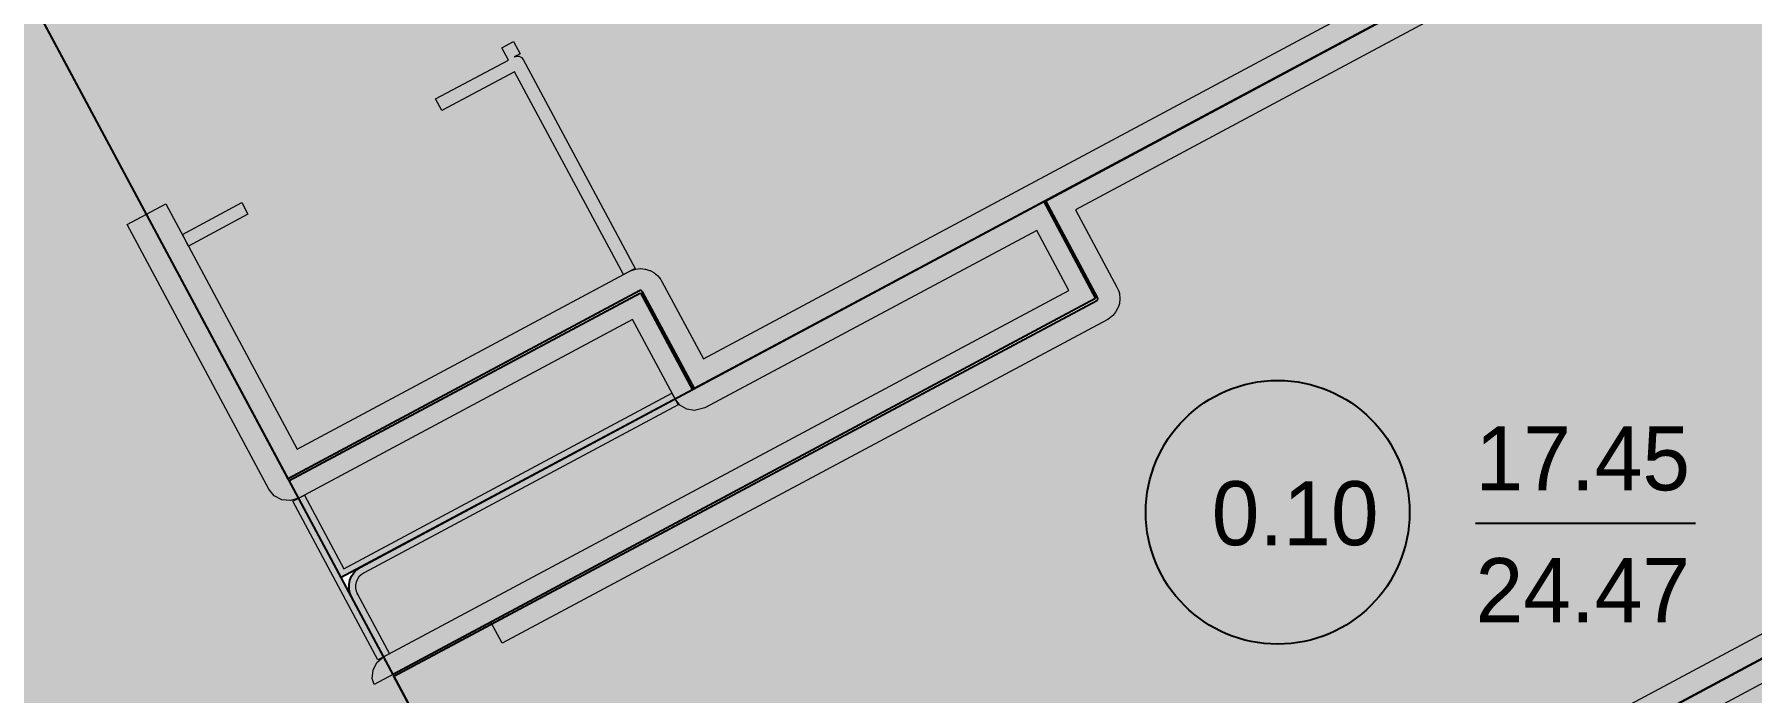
# Model space of a CAD drawing. Header units: millimetres. Extents: x 0 to 224629, y -187555 to 25097.
# Drawn here: x 82192 to 90004, y -170441 to -167445 of the extents above; entities that cross this region are included whole.
import ezdxf

# ---------------------------------------------------------------- set-up
doc = ezdxf.new("R2010")
doc.units = ezdxf.units.MM
doc.linetypes.add('Solid', pattern=[0])
for name, color, linetype, lineweight in [('Inner Walls', 5, 'Solid', 0), ('Room Walls', 47, 'Solid', 35), ('Service Area', 252, 'Solid', 25), ('Studio Apartment', 1, 'Solid', 35), ('Three-Bedroom Apartment', 151, 'Solid', 25)]:
    doc.layers.add(name, color=color, linetype=linetype, lineweight=lineweight)
doc.styles.add('Dialog.plain', font='Dialog.plain')

msp = doc.modelspace()

# ---------------------------------------------------------------- hatches: boundary and pattern name
at = {"layer": 'Service Area', "linetype": 'Solid', "lineweight": 25}
for points in [[(73861, -155985), (75624, -155041), (85180, -172892), (83417, -173836)], [(87020, -168647), (83824, -170358), (83635, -170005), (83628, -169987), (83624, -169968), (83624, -169949), (83628, -169929), (83635, -169911), (83646, -169895), (83660, -169881), (83676, -169870), (86784, -168206)], [(83352, -169476), (84950, -168621), (85186, -169062), (83588, -169917)]]:
    msp.add_hatch(color=254, dxfattribs=at).paths.add_polyline_path(points, flags=0)
at = {"layer": 'Studio Apartment', "linetype": 'Solid', "lineweight": 25}
for points in [[(88387, -163520), (89980, -166496), (85195, -169057), (85195, -169057), (84959, -168616), (84958, -168615), (84956, -168613), (84955, -168612), (84953, -168611), (84951, -168611), (84949, -168611), (84947, -168611), (84945, -168612), (83347, -169468), (82236, -167391), (82236, -167391), (85432, -165681), (85433, -165680), (85435, -165678), (85436, -165676), (85437, -165675), (85437, -165673), (85437, -165671), (85437, -165669), (85436, -165667), (85200, -165226)], [(91573, -169471), (86787, -172033), (86551, -171592), (86550, -171590), (86549, -171589), (86547, -171588), (86546, -171587), (86544, -171587), (86542, -171587), (86540, -171587), (86538, -171588), (84940, -172443), (84940, -172443), (83828, -170366), (87025, -168656), (87026, -168655), (87028, -168654), (87029, -168652), (87030, -168650), (87030, -168648), (87030, -168646), (87030, -168644), (87029, -168642), (86793, -168202), (86793, -168202), (89980, -166496)], [(84299, -173365), (91573, -169471), (93165, -172447), (93165, -172447), (87719, -175362), (87483, -174921), (87482, -174920), (87481, -174918), (87479, -174917), (87477, -174916), (87475, -174916), (87473, -174916), (87472, -174916), (87470, -174917), (85651, -175891)]]:
    msp.add_hatch(color=252, dxfattribs=at).paths.add_polyline_path(points, flags=0)

# ---------------------------------------------------------------- linework, layer by layer
at = {"layer": 'Inner Walls', "color": 47, "linetype": 'Solid', "lineweight": 15}
for p, q in [((86746, -168113), (89712, -166525)), ((89807, -166702), (86928, -168243)), ((85236, -168922), (86746, -168113)), ((82615, -168311), (82791, -168217)), ((82791, -168217), (83388, -169332)), ((86928, -168243), (87117, -168595)), ((83259, -169515), (82615, -168311)), ((86752, -168337), (85242, -169145)), ((86898, -168610), (86752, -168337)), ((83388, -169332), (84898, -168524)), ((84898, -168524), (84907, -168520)), ((84907, -168520), (84909, -168519)), ((84909, -168519), (84927, -168513)), ((84927, -168513), (84929, -168513)), ((84929, -168513), (84949, -168511)), ((84949, -168511), (84951, -168511)), ((84951, -168511), (84970, -168513)), ((84970, -168513), (84972, -168513)), ((84972, -168513), (84991, -168519)), ((84991, -168519), (84993, -168520)), ((84993, -168520), (85010, -168529)), ((85010, -168529), (85012, -168530)), ((85012, -168530), (85027, -168543)), ((85027, -168543), (85028, -168544)), ((85028, -168544), (85041, -168559)), ((85041, -168559), (85042, -168561)), ((85042, -168561), (85047, -168569)), ((85047, -168569), (85236, -168922)), ((83781, -170278), (86898, -168610)), ((87117, -168595), (87121, -168604)), ((87121, -168604), (87122, -168606)), ((87122, -168606), (87128, -168625)), ((87128, -168625), (87128, -168627)), ((87128, -168627), (87130, -168646)), ((87130, -168648), (87128, -168668)), ((87130, -168646), (87130, -168648)), ((87097, -168726), (87082, -168738)), ((87098, -168724), (87097, -168726)), ((87111, -168709), (87098, -168724)), ((87112, -168707), (87111, -168709)), ((87121, -168690), (87112, -168707)), ((87122, -168688), (87121, -168690)), ((87128, -168670), (87122, -168688)), ((87128, -168668), (87128, -168670)), ((84913, -168743), (83395, -169556)), ((87072, -168744), (84321, -170216)), ((85107, -169104), (84913, -168743)), ((87080, -168739), (87072, -168744)), ((87082, -168738), (87080, -168739)), ((85129, -169132), (85107, -169104)), ((85160, -169151), (85129, -169132)), ((85195, -169157), (85160, -169151)), ((85242, -169145), (85195, -169157)), ((86828, -171897), (91305, -169501)), ((83284, -169545), (83259, -169515)), ((83318, -169563), (83284, -169545)), ((83357, -169567), (83318, -169563)), ((83395, -169556), (83357, -169567)), ((91399, -169677), (86835, -172121)), ((84269, -170120), (83738, -170404)), ((84321, -170216), (84269, -170120)), ((83751, -170303), (83781, -170278)), ((83729, -170376), (83733, -170338)), ((83733, -170338), (83751, -170303)), ((83738, -170404), (83729, -170376))]:
    msp.add_line(p, q, dxfattribs=at)
at = {"layer": 'Room Walls', "color": 47, "linetype": 'Solid', "lineweight": 9}
for p, q in [((84319, -167506), (84372, -167477)), ((84372, -167477), (84402, -167534)), ((84349, -167562), (84319, -167506)), ((84402, -167534), (84375, -167548)), ((84375, -167548), (84387, -167544)), ((84387, -167544), (84398, -167545)), ((84398, -167545), (84409, -167551)), ((84409, -167551), (84416, -167560)), ((84017, -167739), (84349, -167562)), ((84377, -167615), (84046, -167792)), ((84872, -168538), (84377, -167615)), ((84416, -167560), (84925, -168510)), ((84046, -167792), (84017, -167739)), ((82866, -168356), (83136, -168211)), ((83136, -168211), (83164, -168264)), ((83164, -168264), (82894, -168409)), ((82894, -168409), (82866, -168356)), ((84925, -168510), (84872, -168538)), ((83600, -169877), (85092, -169078)), ((85092, -169078), (85121, -169131)), ((85121, -169131), (83692, -169896)), ((83368, -169570), (83421, -169542)), ((83609, -170020), (83368, -169570)), ((83421, -169542), (83600, -169877)), ((83692, -169896), (83679, -169904)), ((83657, -169938), (83654, -169951)), ((83654, -169951), (83654, -169965)), ((83654, -169965), (83657, -169979)), ((83662, -169925), (83657, -169938)), ((83669, -169914), (83662, -169925)), ((83679, -169904), (83669, -169914)), ((83755, -170292), (83609, -170020)), ((83657, -169979), (83662, -169993)), ((83662, -169993), (83808, -170264)), ((83808, -170264), (83755, -170292))]:
    msp.add_line(p, q, dxfattribs=at)
msp.add_point((83662, -169993), dxfattribs=at)
at = {"layer": 'Service Area', "color": 254, "linetype": 'Solid', "lineweight": 25}
for p, q in [((75624, -155041), (85180, -172892)), ((83676, -169870), (86784, -168206)), ((86784, -168206), (87020, -168647)), ((83352, -169476), (84950, -168621)), ((87020, -168647), (83824, -170358)), ((84950, -168621), (85186, -169062)), ((85186, -169062), (83588, -169917)), ((83588, -169917), (83352, -169476)), ((83635, -169911), (83646, -169895)), ((83646, -169895), (83660, -169881)), ((83660, -169881), (83676, -169870)), ((83624, -169949), (83628, -169929)), ((83624, -169968), (83624, -169949)), ((83628, -169987), (83624, -169968)), ((83628, -169929), (83635, -169911)), ((83635, -170005), (83628, -169987)), ((83824, -170358), (83635, -170005))]:
    msp.add_line(p, q, dxfattribs=at)
at = {"layer": 'Studio Apartment', "color": 252, "linetype": 'Solid', "lineweight": 25}
for p, q in [((89980, -166496), (85195, -169057)), ((86793, -168202), (89980, -166496)), ((83347, -169468), (82236, -167391)), ((87029, -168642), (86793, -168202)), ((84945, -168612), (83347, -169468)), ((84947, -168611), (84945, -168612)), ((84949, -168611), (84947, -168611)), ((84951, -168611), (84949, -168611)), ((84953, -168611), (84951, -168611)), ((84955, -168612), (84953, -168611)), ((84956, -168613), (84955, -168612)), ((84958, -168615), (84956, -168613)), ((84959, -168616), (84958, -168615)), ((85195, -169057), (84959, -168616)), ((87030, -168644), (87029, -168642)), ((87029, -168652), (87030, -168650)), ((87030, -168646), (87030, -168644)), ((87030, -168648), (87030, -168646)), ((87030, -168650), (87030, -168648)), ((83828, -170366), (87025, -168656)), ((87025, -168656), (87026, -168655)), ((87026, -168655), (87028, -168654)), ((87028, -168654), (87029, -168652)), ((84299, -173365), (91573, -169471)), ((91573, -169471), (86787, -172033)), ((84940, -172443), (83828, -170366))]:
    msp.add_line(p, q, dxfattribs=at)
for p in [(86793, -168202), (85195, -169057)]:
    msp.add_point(p, dxfattribs=at)
at = {"layer": 'Three-Bedroom Apartment', "color": 7, "linetype": 'Solid', "lineweight": 25}
msp.add_line((88748, -169670), (89748, -169670), dxfattribs=at)
msp.add_circle((87848, -169620), 600, dxfattribs=at)

# ---------------------------------------------------------------- texts
at = {"layer": 'Three-Bedroom Apartment', "color": 7, "linetype": 'Solid', "lineweight": 25, "style": 'Dialog.plain'}
for s, p in [('17.45', (88748, -169520)), ('0.10', (87548, -169770)), ('24.47', (88748, -170120))]:
    msp.add_text(s, height=291.61, dxfattribs=at).set_placement(p)

doc.saveas('drawing.dxf')
